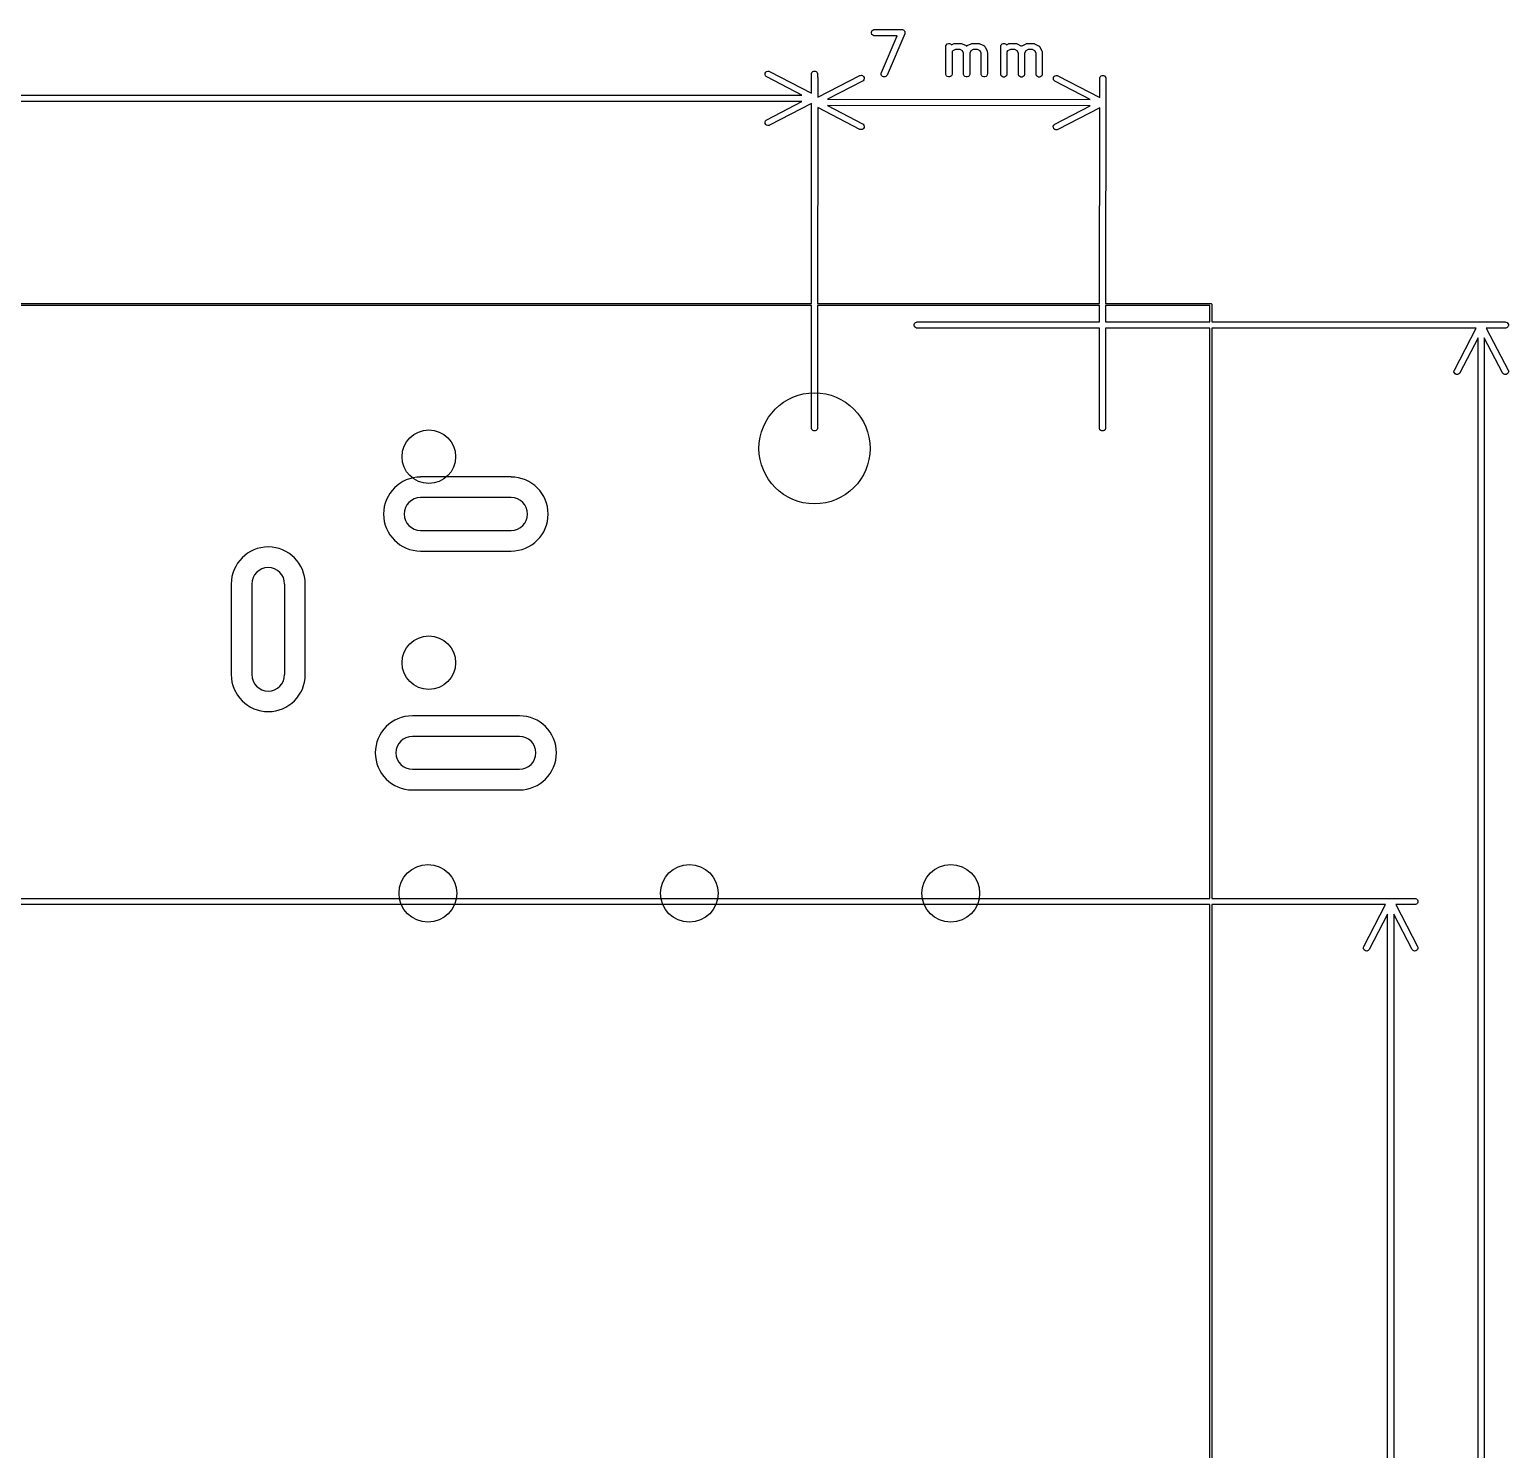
# Model space of a CAD drawing. Header units: inches. Extents: x 0.57 to 7.95, y -5.84 to -0.5.
# Drawn here: x 6.533 to 7.947, y -1.862 to -0.505 of the extents above; entities that cross this region are included whole.
import ezdxf

# ---------------------------------------------------------------- set-up
doc = ezdxf.new("R2010")
doc.units = ezdxf.units.IN
doc.header["$MEASUREMENT"] = 0
doc.layers.add('BLACK', color=250, linetype='CONTINUOUS')

msp = doc.modelspace()

# ---------------------------------------------------------------- linework, layer by layer
at = {"layer": 'BLACK', "linetype": 'CONTINUOUS'}
for p, q in [((7.3382, -0.5073), (7.3386, -0.5062)), ((7.3382, -0.5085), (7.3382, -0.5073)), ((7.3386, -0.5095), (7.3382, -0.5085)), ((7.3386, -0.5062), (7.3394, -0.5054)), ((7.3394, -0.5054), (7.3405, -0.505)), ((7.3405, -0.505), (7.3411, -0.5049)), ((7.3411, -0.5049), (7.3673, -0.505)), ((7.37, -0.5091), (7.3531, -0.5484)), ((7.3673, -0.505), (7.3679, -0.505)), ((7.3679, -0.505), (7.3679, -0.505)), ((7.3679, -0.505), (7.3679, -0.505)), ((7.3679, -0.505), (7.3684, -0.5052)), ((7.3684, -0.5052), (7.369, -0.5055)), ((7.369, -0.5055), (7.369, -0.5055)), ((7.369, -0.5055), (7.369, -0.5055)), ((7.369, -0.5055), (7.3694, -0.5059)), ((7.3694, -0.5059), (7.3698, -0.5063)), ((7.3698, -0.5063), (7.3698, -0.5063)), ((7.3698, -0.5063), (7.3698, -0.5063)), ((7.3698, -0.5063), (7.37, -0.5068)), ((7.37, -0.5068), (7.3702, -0.5073)), ((7.3702, -0.5085), (7.37, -0.5091)), ((7.3702, -0.5073), (7.3702, -0.5074)), ((7.3702, -0.5074), (7.3702, -0.5074)), ((7.3702, -0.5074), (7.3702, -0.5079)), ((7.3702, -0.5079), (7.3702, -0.5085)), ((7.3702, -0.5085), (7.3702, -0.5085)), ((7.3702, -0.5085), (7.3702, -0.5085)), ((7.3394, -0.5103), (7.3386, -0.5095)), ((7.3405, -0.5108), (7.3394, -0.5103)), ((7.3411, -0.5108), (7.3405, -0.5108)), ((7.3628, -0.5109), (7.3411, -0.5108)), ((7.3477, -0.5461), (7.3628, -0.5109)), ((7.4093, -0.5473), (7.4094, -0.5211)), ((7.4094, -0.5205), (7.4099, -0.5194)), ((7.4094, -0.5211), (7.4094, -0.5205)), ((7.4099, -0.5194), (7.4107, -0.5186)), ((7.4107, -0.5186), (7.4117, -0.5182)), ((7.4117, -0.5182), (7.4129, -0.5182)), ((7.4129, -0.5182), (7.4139, -0.5186)), ((7.4139, -0.5186), (7.4147, -0.5194)), ((7.4147, -0.5194), (7.4166, -0.5184)), ((7.4166, -0.5184), (7.4172, -0.5182)), ((7.4172, -0.5182), (7.4173, -0.5182)), ((7.4173, -0.5182), (7.4174, -0.5182)), ((7.4174, -0.5182), (7.4179, -0.5181)), ((7.4179, -0.5181), (7.4236, -0.5181)), ((7.4236, -0.5181), (7.4241, -0.5182)), ((7.4241, -0.5182), (7.4242, -0.5182)), ((7.4242, -0.5182), (7.4243, -0.5182)), ((7.4243, -0.5182), (7.4249, -0.5184)), ((7.4249, -0.5184), (7.4286, -0.5203)), ((7.4286, -0.5203), (7.4287, -0.5204)), ((7.4287, -0.5204), (7.4288, -0.5204)), ((7.4288, -0.5204), (7.4288, -0.5204)), ((7.4288, -0.5204), (7.4291, -0.5206)), ((7.4291, -0.5206), (7.4292, -0.5207)), ((7.4292, -0.5206), (7.4295, -0.5204)), ((7.4292, -0.5207), (7.4292, -0.5206)), ((7.4295, -0.5204), (7.4296, -0.5204)), ((7.4296, -0.5204), (7.4297, -0.5203)), ((7.4296, -0.5204), (7.4296, -0.5204)), ((7.4297, -0.5203), (7.4335, -0.5184)), ((7.4335, -0.5184), (7.434, -0.5182)), ((7.434, -0.5182), (7.4341, -0.5182)), ((7.4341, -0.5182), (7.4342, -0.5182)), ((7.4342, -0.5182), (7.4348, -0.5181)), ((7.4348, -0.5181), (7.4404, -0.5181)), ((7.4404, -0.5181), (7.441, -0.5182)), ((7.441, -0.5182), (7.4411, -0.5182)), ((7.4411, -0.5182), (7.4412, -0.5182)), ((7.4412, -0.5182), (7.4417, -0.5185)), ((7.4417, -0.5185), (7.4455, -0.5203)), ((7.4455, -0.5203), (7.4456, -0.5204)), ((7.4456, -0.5204), (7.4456, -0.5204)), ((7.4456, -0.5204), (7.4457, -0.5205)), ((7.4457, -0.5205), (7.446, -0.5206)), ((7.446, -0.5206), (7.4462, -0.5209)), ((7.4462, -0.5209), (7.4465, -0.5212)), ((7.4465, -0.5212), (7.4467, -0.5215)), ((7.4467, -0.5215), (7.4467, -0.5215)), ((7.4467, -0.5215), (7.4468, -0.5216)), ((7.4468, -0.5216), (7.4468, -0.5217)), ((7.4468, -0.5217), (7.4487, -0.5254)), ((7.4618, -0.5211), (7.4619, -0.5205)), ((7.4618, -0.5474), (7.4618, -0.5211)), ((7.4619, -0.5205), (7.4623, -0.5195)), ((7.4623, -0.5195), (7.4632, -0.5187)), ((7.4632, -0.5187), (7.4642, -0.5182)), ((7.4642, -0.5182), (7.4654, -0.5182)), ((7.4654, -0.5182), (7.4664, -0.5187)), ((7.4664, -0.5187), (7.4672, -0.5194)), ((7.4672, -0.5194), (7.4691, -0.5185)), ((7.4691, -0.5185), (7.4696, -0.5183)), ((7.4696, -0.5183), (7.4698, -0.5183)), ((7.4698, -0.5183), (7.4698, -0.5182)), ((7.4698, -0.5182), (7.4704, -0.5182)), ((7.4704, -0.5182), (7.476, -0.5182)), ((7.476, -0.5182), (7.4766, -0.5182)), ((7.4766, -0.5182), (7.4767, -0.5183)), ((7.4767, -0.5183), (7.4768, -0.5183)), ((7.4768, -0.5183), (7.4774, -0.5185)), ((7.4774, -0.5185), (7.4811, -0.5204)), ((7.4811, -0.5204), (7.4812, -0.5204)), ((7.4812, -0.5204), (7.4813, -0.5204)), ((7.4813, -0.5204), (7.4813, -0.5205)), ((7.4813, -0.5205), (7.4816, -0.5207)), ((7.4816, -0.5207), (7.4817, -0.5207)), ((7.4817, -0.5207), (7.482, -0.5205)), ((7.4817, -0.5207), (7.4817, -0.5207)), ((7.482, -0.5205), (7.4821, -0.5204)), ((7.4821, -0.5204), (7.4821, -0.5204)), ((7.4821, -0.5204), (7.4822, -0.5204)), ((7.4822, -0.5204), (7.486, -0.5185)), ((7.486, -0.5185), (7.4865, -0.5183)), ((7.4865, -0.5183), (7.4866, -0.5183)), ((7.4866, -0.5183), (7.4867, -0.5182)), ((7.4867, -0.5182), (7.4873, -0.5182)), ((7.4873, -0.5182), (7.4929, -0.5182)), ((7.4929, -0.5182), (7.4935, -0.5182)), ((7.4935, -0.5182), (7.4936, -0.5183)), ((7.4936, -0.5183), (7.4937, -0.5183)), ((7.4937, -0.5183), (7.4942, -0.5185)), ((7.4942, -0.5185), (7.498, -0.5204)), ((7.498, -0.5204), (7.4981, -0.5204)), ((7.4981, -0.5204), (7.4981, -0.5204)), ((7.4981, -0.5204), (7.4982, -0.5205)), ((7.4982, -0.5205), (7.4985, -0.5207)), ((7.4985, -0.5207), (7.4987, -0.521)), ((7.4987, -0.521), (7.499, -0.5212)), ((7.499, -0.5212), (7.4992, -0.5215)), ((7.4992, -0.5215), (7.4992, -0.5216)), ((7.4992, -0.5216), (7.4992, -0.5216)), ((7.4992, -0.5216), (7.4993, -0.5217)), ((7.4993, -0.5217), (7.5012, -0.5254)), ((7.4153, -0.526), (7.4152, -0.5473)), ((7.4159, -0.5254), (7.4153, -0.526)), ((7.4186, -0.524), (7.4159, -0.5254)), ((7.4229, -0.524), (7.4186, -0.524)), ((7.4251, -0.5252), (7.4229, -0.524)), ((7.4262, -0.5274), (7.4251, -0.5252)), ((7.4262, -0.5473), (7.4262, -0.5274)), ((7.4333, -0.5252), (7.4321, -0.5274)), ((7.4321, -0.5274), (7.4321, -0.5473)), ((7.4355, -0.524), (7.4333, -0.5252)), ((7.4397, -0.524), (7.4355, -0.524)), ((7.442, -0.5252), (7.4397, -0.524)), ((7.4431, -0.5274), (7.442, -0.5252)), ((7.4431, -0.5473), (7.4431, -0.5274)), ((7.4487, -0.5254), (7.4489, -0.5259)), ((7.4489, -0.5259), (7.4489, -0.526)), ((7.4489, -0.526), (7.4489, -0.5261)), ((7.4489, -0.5261), (7.449, -0.5267)), ((7.449, -0.5267), (7.449, -0.5473)), ((7.4684, -0.5254), (7.4677, -0.5261)), ((7.4677, -0.5261), (7.4677, -0.5474)), ((7.4711, -0.5241), (7.4684, -0.5254)), ((7.4753, -0.5241), (7.4711, -0.5241)), ((7.4776, -0.5252), (7.4753, -0.5241)), ((7.4787, -0.5274), (7.4776, -0.5252)), ((7.4787, -0.5474), (7.4787, -0.5274)), ((7.4857, -0.5252), (7.4846, -0.5274)), ((7.4846, -0.5274), (7.4846, -0.5474)), ((7.488, -0.5241), (7.4857, -0.5252)), ((7.4922, -0.5241), (7.488, -0.5241)), ((7.4945, -0.5252), (7.4922, -0.5241)), ((7.4956, -0.5275), (7.4945, -0.5252)), ((7.4956, -0.5474), (7.4956, -0.5275)), ((7.5012, -0.5254), (7.5014, -0.526)), ((7.5014, -0.526), (7.5014, -0.5261)), ((7.5014, -0.5261), (7.5014, -0.5262)), ((7.5014, -0.5262), (7.5015, -0.5268)), ((7.5015, -0.5268), (7.5015, -0.5474)), ((7.2364, -0.5479), (7.2365, -0.5467)), ((7.2367, -0.549), (7.2364, -0.5479)), ((7.2365, -0.5467), (7.237, -0.5457)), ((7.2375, -0.5499), (7.2367, -0.549)), ((7.237, -0.5457), (7.2379, -0.545)), ((7.238, -0.5502), (7.2375, -0.5499)), ((7.2379, -0.545), (7.239, -0.5446)), ((7.2716, -0.5677), (7.238, -0.5502)), ((7.239, -0.5446), (7.2401, -0.5447)), ((7.2401, -0.5447), (7.2407, -0.5449)), ((7.2407, -0.5449), (7.2807, -0.5658)), ((7.2807, -0.5476), (7.2808, -0.547)), ((7.2807, -0.5658), (7.2807, -0.5476)), ((7.2808, -0.547), (7.2812, -0.5459)), ((7.2812, -0.5459), (7.282, -0.5451)), ((7.282, -0.5451), (7.2831, -0.5447)), ((7.2831, -0.5447), (7.2842, -0.5447)), ((7.2842, -0.5447), (7.2853, -0.5451)), ((7.2853, -0.5451), (7.2861, -0.5459)), ((7.2861, -0.5459), (7.2866, -0.547)), ((7.2866, -0.547), (7.2866, -0.5476)), ((7.2866, -0.5476), (7.2866, -0.5503)), ((7.2866, -0.5503), (7.2869, -0.5509)), ((7.2869, -0.5697), (7.327, -0.5489)), ((7.2869, -0.5509), (7.2869, -0.5515)), ((7.2869, -0.5515), (7.2869, -0.5697)), ((7.327, -0.5489), (7.3275, -0.5487)), ((7.3275, -0.5487), (7.3286, -0.5486)), ((7.3286, -0.5486), (7.3297, -0.5489)), ((7.3297, -0.5489), (7.3306, -0.5497)), ((7.3306, -0.5497), (7.3312, -0.5507)), ((7.3312, -0.5507), (7.3313, -0.5519)), ((7.3475, -0.5467), (7.3477, -0.5461)), ((7.3475, -0.5478), (7.3475, -0.5467)), ((7.3479, -0.5489), (7.3475, -0.5478)), ((7.3487, -0.5497), (7.3479, -0.5489)), ((7.3498, -0.5502), (7.3487, -0.5497)), ((7.351, -0.5502), (7.3498, -0.5502)), ((7.352, -0.5497), (7.351, -0.5502)), ((7.3529, -0.5489), (7.352, -0.5497)), ((7.3531, -0.5484), (7.3529, -0.5489)), ((7.4094, -0.5479), (7.4093, -0.5473)), ((7.4098, -0.549), (7.4094, -0.5479)), ((7.4106, -0.5498), (7.4098, -0.549)), ((7.4117, -0.5502), (7.4106, -0.5498)), ((7.4129, -0.5502), (7.4117, -0.5502)), ((7.4139, -0.5498), (7.4129, -0.5502)), ((7.4147, -0.549), (7.4139, -0.5498)), ((7.4152, -0.5479), (7.4147, -0.549)), ((7.4152, -0.5473), (7.4152, -0.5479)), ((7.4263, -0.5479), (7.4262, -0.5473)), ((7.4267, -0.549), (7.4263, -0.5479)), ((7.4275, -0.5498), (7.4267, -0.549)), ((7.4286, -0.5502), (7.4275, -0.5498)), ((7.4297, -0.5502), (7.4286, -0.5502)), ((7.4308, -0.5498), (7.4297, -0.5502)), ((7.4316, -0.549), (7.4308, -0.5498)), ((7.4321, -0.5479), (7.4316, -0.549)), ((7.4321, -0.5473), (7.4321, -0.5479)), ((7.4431, -0.5479), (7.4431, -0.5473)), ((7.4436, -0.549), (7.4431, -0.5479)), ((7.4444, -0.5498), (7.4436, -0.549)), ((7.4455, -0.5502), (7.4444, -0.5498)), ((7.4466, -0.5502), (7.4455, -0.5502)), ((7.4477, -0.5498), (7.4466, -0.5502)), ((7.4485, -0.549), (7.4477, -0.5498)), ((7.4489, -0.5479), (7.4485, -0.549)), ((7.449, -0.5473), (7.4489, -0.5479)), ((7.4619, -0.5479), (7.4618, -0.5474)), ((7.4623, -0.549), (7.4619, -0.5479)), ((7.4631, -0.5498), (7.4623, -0.549)), ((7.4642, -0.5503), (7.4631, -0.5498)), ((7.4654, -0.5503), (7.4642, -0.5503)), ((7.4664, -0.5498), (7.4654, -0.5503)), ((7.4672, -0.549), (7.4664, -0.5498)), ((7.4677, -0.5479), (7.4672, -0.549)), ((7.4677, -0.5474), (7.4677, -0.5479)), ((7.4788, -0.5479), (7.4787, -0.5474)), ((7.4792, -0.549), (7.4788, -0.5479)), ((7.48, -0.5498), (7.4792, -0.549)), ((7.4811, -0.5503), (7.48, -0.5498)), ((7.4822, -0.5503), (7.4811, -0.5503)), ((7.4833, -0.5498), (7.4822, -0.5503)), ((7.4841, -0.549), (7.4833, -0.5498)), ((7.4845, -0.5479), (7.4841, -0.549)), ((7.4846, -0.5474), (7.4845, -0.5479)), ((7.4956, -0.548), (7.4956, -0.5474)), ((7.4961, -0.549), (7.4956, -0.548)), ((7.4969, -0.5498), (7.4961, -0.549)), ((7.4979, -0.5503), (7.4969, -0.5498)), ((7.4991, -0.5503), (7.4979, -0.5503)), ((7.5002, -0.5498), (7.4991, -0.5503)), ((7.501, -0.549), (7.5002, -0.5498)), ((7.5014, -0.548), (7.501, -0.549)), ((7.5015, -0.5474), (7.5014, -0.548)), ((7.5121, -0.552), (7.5122, -0.5509)), ((7.5122, -0.5509), (7.5127, -0.5498)), ((7.5127, -0.5498), (7.5136, -0.5491)), ((7.5136, -0.5491), (7.5147, -0.5487)), ((7.5147, -0.5487), (7.5158, -0.5488)), ((7.5158, -0.5488), (7.5164, -0.5491)), ((7.5164, -0.5491), (7.5564, -0.5699)), ((7.5564, -0.5511), (7.5569, -0.5501)), ((7.5564, -0.5517), (7.5564, -0.5511)), ((7.5569, -0.5501), (7.5577, -0.5493)), ((7.5577, -0.5493), (7.5588, -0.5488)), ((7.5588, -0.5488), (7.5599, -0.5488)), ((7.5599, -0.5488), (7.561, -0.5493)), ((7.561, -0.5493), (7.5618, -0.5501)), ((7.5618, -0.5501), (7.5622, -0.5511)), ((7.5622, -0.5511), (7.5623, -0.5517)), ((7.3297, -0.5542), (7.296, -0.5716)), ((7.3302, -0.5538), (7.3297, -0.5542)), ((7.3309, -0.553), (7.3302, -0.5538)), ((7.3313, -0.5519), (7.3309, -0.553)), ((7.5124, -0.5531), (7.5121, -0.552)), ((7.5131, -0.554), (7.5124, -0.5531)), ((7.5136, -0.5543), (7.5131, -0.554)), ((7.5473, -0.5718), (7.5136, -0.5543)), ((7.5564, -0.5699), (7.5564, -0.5517)), ((7.5623, -0.5517), (7.5621, -0.7667)), ((0.9963, -0.5679), (7.2716, -0.5677)), ((7.2716, -0.5736), (0.9963, -0.5738)), ((7.238, -0.5911), (7.2716, -0.5736)), ((7.2807, -0.5755), (7.2407, -0.5964)), ((7.2807, -0.7667), (7.2807, -0.5755)), ((7.2869, -0.5795), (7.2867, -0.7667)), ((7.3269, -0.6003), (7.2869, -0.5795)), ((7.296, -0.5716), (7.5473, -0.5718)), ((7.5473, -0.5777), (7.296, -0.5775)), ((7.296, -0.5775), (7.3296, -0.5951)), ((7.5136, -0.5952), (7.5473, -0.5777)), ((7.5564, -0.5797), (7.5163, -0.6005)), ((7.5562, -0.7667), (7.5564, -0.5797)), ((7.2364, -0.5934), (7.2367, -0.5923)), ((7.2365, -0.5946), (7.2364, -0.5934)), ((7.2367, -0.5923), (7.2375, -0.5914)), ((7.2375, -0.5914), (7.238, -0.5911)), ((7.237, -0.5956), (7.2365, -0.5946)), ((7.2379, -0.5963), (7.237, -0.5956)), ((7.239, -0.5967), (7.2379, -0.5963)), ((7.2402, -0.5966), (7.239, -0.5967)), ((7.2407, -0.5964), (7.2402, -0.5966)), ((7.3275, -0.6005), (7.3269, -0.6003)), ((7.3286, -0.6006), (7.3275, -0.6005)), ((7.3297, -0.6003), (7.3286, -0.6006)), ((7.3296, -0.5951), (7.3301, -0.5954)), ((7.3306, -0.5996), (7.3297, -0.6003)), ((7.3301, -0.5954), (7.3309, -0.5963)), ((7.3311, -0.5985), (7.3306, -0.5996)), ((7.3309, -0.5963), (7.3312, -0.5974)), ((7.3312, -0.5974), (7.3311, -0.5985)), ((7.512, -0.5975), (7.5124, -0.5964)), ((7.5121, -0.5987), (7.512, -0.5975)), ((7.5126, -0.5997), (7.5121, -0.5987)), ((7.5124, -0.5964), (7.5131, -0.5956)), ((7.5135, -0.6004), (7.5126, -0.5997)), ((7.5131, -0.5956), (7.5136, -0.5952)), ((7.5146, -0.6008), (7.5135, -0.6004)), ((7.5158, -0.6007), (7.5146, -0.6008)), ((7.5163, -0.6005), (7.5158, -0.6007)), ((7.2807, -0.7687), (5.1207, -0.7687)), ((5.1211, -0.7667), (7.2807, -0.7667)), ((7.2807, -0.8856), (7.2807, -0.7687)), ((7.2867, -0.7667), (7.5562, -0.7667)), ((7.2867, -0.7687), (7.2867, -0.8856)), ((7.5562, -0.7687), (7.2867, -0.7687)), ((7.5562, -0.7844), (7.5562, -0.7687)), ((7.5621, -0.7667), (7.6626, -0.7667)), ((7.5621, -0.7687), (7.5621, -0.7844)), ((7.6616, -0.7687), (7.5621, -0.7687)), ((7.6616, -0.7844), (7.6616, -0.7687)), ((7.6626, -0.7667), (7.663, -0.7668)), ((7.663, -0.7668), (7.6635, -0.7673)), ((7.6635, -0.7673), (7.6636, -0.7677)), ((7.6636, -0.7677), (7.6636, -0.7844)), ((7.379, -0.7868), (7.3794, -0.7858)), ((7.379, -0.788), (7.379, -0.7868)), ((7.3794, -0.789), (7.379, -0.788)), ((7.3794, -0.7858), (7.3802, -0.7849)), ((7.3802, -0.7899), (7.3794, -0.789)), ((7.3802, -0.7849), (7.3813, -0.7845)), ((7.3813, -0.7903), (7.3802, -0.7899)), ((7.3813, -0.7845), (7.3819, -0.7844)), ((7.3819, -0.7904), (7.3813, -0.7903)), ((7.3819, -0.7844), (7.5562, -0.7844)), ((7.5562, -0.7904), (7.3819, -0.7904)), ((7.5561, -0.8858), (7.5562, -0.7904)), ((7.5621, -0.7904), (7.562, -0.8858)), ((7.5621, -0.7844), (7.6616, -0.7844)), ((7.6616, -0.7904), (7.5621, -0.7904)), ((7.6616, -1.3356), (7.6616, -0.7904)), ((7.6636, -0.7844), (7.9443, -0.7844)), ((7.6636, -0.7904), (7.6636, -1.3356)), ((7.9164, -0.7904), (7.6636, -0.7904)), ((7.8956, -0.8304), (7.9164, -0.7904)), ((7.9443, -0.7904), (7.9261, -0.7904)), ((7.9261, -0.7904), (7.947, -0.8304)), ((7.9443, -0.7844), (7.9449, -0.7845)), ((7.9449, -0.7903), (7.9443, -0.7904)), ((7.9449, -0.7845), (7.946, -0.7849)), ((7.946, -0.7899), (7.9449, -0.7903)), ((7.946, -0.7849), (7.9468, -0.7858)), ((7.9468, -0.789), (7.946, -0.7899)), ((7.9468, -0.7858), (7.9472, -0.7868)), ((7.9472, -0.788), (7.9468, -0.789)), ((7.9472, -0.7868), (7.9472, -0.788)), ((7.9183, -0.7995), (7.9008, -0.8331)), ((7.9183, -5.1454), (7.9183, -0.7995)), ((7.9417, -0.8331), (7.9242, -0.7995)), ((7.9242, -0.7995), (7.9242, -5.1454)), ((7.8952, -0.8321), (7.8953, -0.8309)), ((7.8956, -0.8332), (7.8952, -0.8321)), ((7.8953, -0.8309), (7.8956, -0.8304)), ((7.8963, -0.8341), (7.8956, -0.8332)), ((7.8973, -0.8346), (7.8963, -0.8341)), ((7.8996, -0.8343), (7.8985, -0.8347)), ((7.9005, -0.8336), (7.8996, -0.8343)), ((7.9008, -0.8331), (7.9005, -0.8336)), ((7.942, -0.8336), (7.9417, -0.8331)), ((7.9429, -0.8343), (7.942, -0.8336)), ((7.944, -0.8347), (7.9429, -0.8343)), ((7.9462, -0.8341), (7.9452, -0.8346)), ((7.9469, -0.8332), (7.9462, -0.8341)), ((7.9473, -0.8321), (7.9469, -0.8332)), ((7.947, -0.8304), (7.9472, -0.8309)), ((7.9472, -0.8309), (7.9473, -0.8321)), ((7.8985, -0.8347), (7.8973, -0.8346)), ((7.9452, -0.8346), (7.944, -0.8347)), ((7.2808, -0.8862), (7.2807, -0.8856)), ((7.2812, -0.8872), (7.2808, -0.8862)), ((7.282, -0.8881), (7.2812, -0.8872)), ((7.2831, -0.8885), (7.282, -0.8881)), ((7.2837, -0.8885), (7.2831, -0.8885)), ((7.2843, -0.8885), (7.2837, -0.8885)), ((7.2853, -0.8881), (7.2843, -0.8885)), ((7.2862, -0.8872), (7.2853, -0.8881)), ((7.2866, -0.8862), (7.2862, -0.8872)), ((7.2867, -0.8856), (7.2866, -0.8862)), ((7.5562, -0.8864), (7.5561, -0.8858)), ((7.5566, -0.8875), (7.5562, -0.8864)), ((7.5574, -0.8883), (7.5566, -0.8875)), ((7.5585, -0.8887), (7.5574, -0.8883)), ((7.5596, -0.8887), (7.5585, -0.8887)), ((7.5607, -0.8883), (7.5596, -0.8887)), ((7.5615, -0.8875), (7.5607, -0.8883)), ((7.562, -0.8864), (7.5615, -0.8875)), ((7.562, -0.8858), (7.562, -0.8864)), ((6.9936, -0.9326), (6.907, -0.9326)), ((6.9936, -0.9523), (6.907, -0.9523)), ((6.907, -0.9838), (6.9936, -0.9838)), ((6.907, -1.0035), (6.9936, -1.0035)), ((6.7259, -1.035), (6.7259, -1.1216)), ((6.7456, -1.035), (6.7456, -1.1216)), ((6.7771, -1.1216), (6.7771, -1.035)), ((6.7967, -1.1216), (6.7967, -1.035)), ((7.0015, -1.161), (6.8991, -1.161)), ((7.0015, -1.1807), (6.8991, -1.1807)), ((6.8991, -1.2121), (7.0015, -1.2121)), ((6.8991, -1.2318), (7.0015, -1.2318)), ((5.6299, -1.3356), (7.6616, -1.3356)), ((7.6616, -1.3415), (5.6299, -1.3415)), ((7.6616, -2.6348), (7.6616, -1.3415)), ((7.6636, -1.3356), (7.8577, -1.3356)), ((7.6636, -1.3415), (7.6636, -2.6348)), ((7.8298, -1.3415), (7.6636, -1.3415)), ((7.8089, -1.3816), (7.8298, -1.3415)), ((7.8577, -1.3415), (7.8395, -1.3415)), ((7.8395, -1.3415), (7.8604, -1.3816)), ((7.8577, -1.3356), (7.8583, -1.3357)), ((7.8583, -1.3415), (7.8577, -1.3415)), ((7.8583, -1.3357), (7.8594, -1.3361)), ((7.8594, -1.341), (7.8583, -1.3415)), ((7.8594, -1.3361), (7.8602, -1.3369)), ((7.8602, -1.3402), (7.8594, -1.341)), ((7.8602, -1.3369), (7.8606, -1.338)), ((7.8606, -1.3392), (7.8602, -1.3402)), ((7.8606, -1.338), (7.8606, -1.3392)), ((7.8317, -1.3506), (7.8142, -1.3843)), ((7.8317, -2.6257), (7.8317, -1.3506)), ((7.8551, -1.3843), (7.8376, -1.3506)), ((7.8376, -1.3506), (7.8376, -2.6257)), ((7.8086, -1.3833), (7.8087, -1.3821)), ((7.809, -1.3844), (7.8086, -1.3833)), ((7.8087, -1.3821), (7.8089, -1.3816)), ((7.8097, -1.3852), (7.809, -1.3844)), ((7.8107, -1.3858), (7.8097, -1.3852)), ((7.8119, -1.3859), (7.8107, -1.3858)), ((7.813, -1.3855), (7.8119, -1.3859)), ((7.8139, -1.3848), (7.813, -1.3855)), ((7.8142, -1.3843), (7.8139, -1.3848)), ((7.8554, -1.3848), (7.8551, -1.3843)), ((7.8563, -1.3855), (7.8554, -1.3848)), ((7.8574, -1.3859), (7.8563, -1.3855)), ((7.8586, -1.3858), (7.8574, -1.3859)), ((7.8596, -1.3852), (7.8586, -1.3858)), ((7.8603, -1.3844), (7.8596, -1.3852)), ((7.8607, -1.3833), (7.8603, -1.3844)), ((7.8604, -1.3816), (7.8606, -1.3821)), ((7.8606, -1.3821), (7.8607, -1.3833))]:
    msp.add_line(p, q, dxfattribs=at)
at = {"layer": 'BLACK'}
for centre, radius in [((7.2837, -0.9053), 0.0531), ((7.2837, -0.9053), 0.0531), ((6.9149, -0.9133), 0.0256), ((6.9149, -0.9133), 0.0256), ((6.9149, -1.1102), 0.0256), ((6.9149, -1.1102), 0.0256), ((6.914, -1.3307), 0.0276), ((6.914, -1.3307), 0.0276), ((7.164, -1.3307), 0.0276), ((7.164, -1.3307), 0.0276), ((7.414, -1.3307), 0.0276), ((7.414, -1.3307), 0.0276)]:
    msp.add_circle(centre, radius, dxfattribs=at)
for centre, radius, start, end in [((6.907, -0.9681), 0.0354, 90, 270), ((6.9936, -0.9681), 0.0354, 270, 450), ((6.907, -0.9681), 0.0157, 90, 270), ((6.9936, -0.9681), 0.0157, 270, 450), ((6.7613, -1.035), 0.0354, 360, 540), ((6.7613, -1.035), 0.0157, 360, 540), ((6.7613, -1.1216), 0.0354, 180, 360), ((6.7613, -1.1216), 0.0157, 180, 360), ((6.8991, -1.1964), 0.0354, 90, 270), ((7.0015, -1.1964), 0.0354, 270, 450), ((6.8991, -1.1964), 0.0157, 90, 270), ((7.0015, -1.1964), 0.0157, 270, 450)]:
    msp.add_arc(centre, radius, start, end, dxfattribs=at)

doc.saveas('drawing.dxf')
